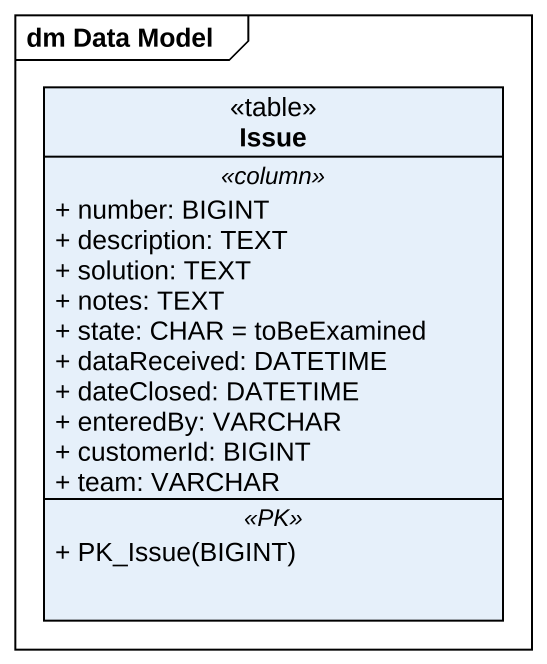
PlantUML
@startuml
mainframe dm Data Model
hide circle
hide empty members
skinparam classAttributeIconSize 0
class Issue <<table>> {
  .. <<column>> ..
  + number: BIGINT
  + description: TEXT
  + solution: TEXT
  + notes: TEXT
  + state: CHAR = toBeExamined
  + dataReceived: DATETIME
  + dateClosed: DATETIME
  + enteredBy: VARCHAR
  + customerId: BIGINT
  + team: VARCHAR
  .. <<PK>> ..
  + PK_Issue(BIGINT)
}
@enduml
